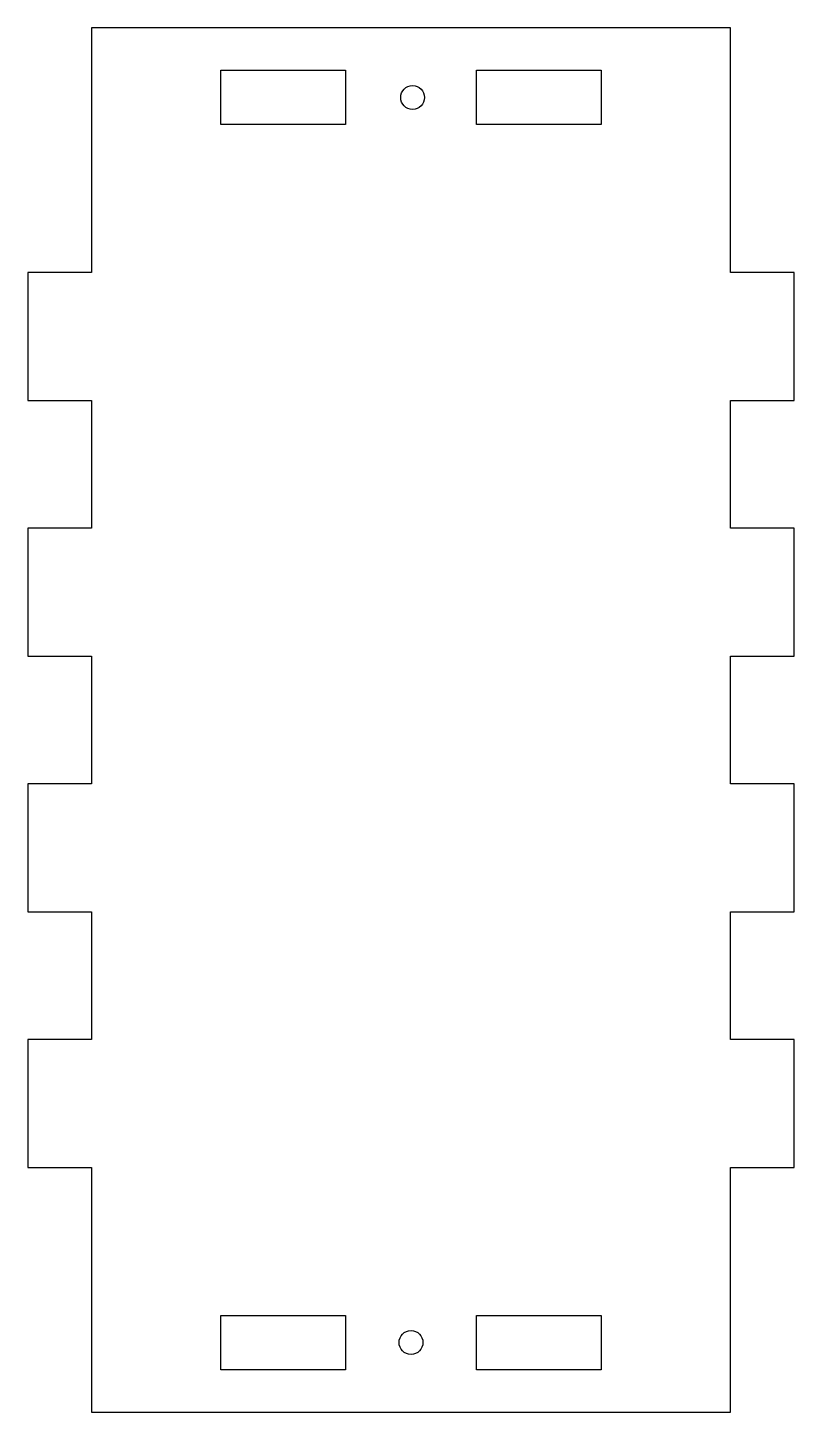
# Model space of a CAD drawing. Header units: millimetres. Extents: x -36 to 36, y -65 to 65.
import ezdxf

# ---------------------------------------------------------------- set-up
doc = ezdxf.new("R2010")
doc.units = ezdxf.units.MM

msp = doc.modelspace()

# ---------------------------------------------------------------- linework, layer by layer
for points in [[(30, 6), (36, 6), (36, 18), (30, 18), (30, 30), (36, 30), (36, 42), (30, 42), (30, 65), (-30, 65), (-30, 42), (-36, 42), (-36, 30), (-30, 30), (-30, 18), (-36, 18), (-36, 6), (-30, 6), (-30, -6), (-36, -6), (-36, -18), (-30, -18), (-30, -30), (-36, -30), (-36, -42), (-30, -42), (-30, -65), (30, -65), (30, -42), (36, -42), (36, -30), (30, -30), (30, -18), (36, -18), (36, -6), (30, -6)], [(-17.85, 55.9), (-17.85, 61), (-6.15, 61), (-6.15, 55.9)], [(6.15, 61), (17.85, 61), (17.85, 55.9), (6.15, 55.9)], [(-6.15, -61), (-17.85, -61), (-17.85, -55.9), (-6.15, -55.9)], [(6.15, -61), (6.15, -55.9), (17.85, -55.9), (17.85, -61)]]:
    msp.add_lwpolyline(points, close=True)
for centre in [(0.15, 58.45), (0, -58.45)]:
    msp.add_circle(centre, 1.12)

doc.saveas('drawing.dxf')
